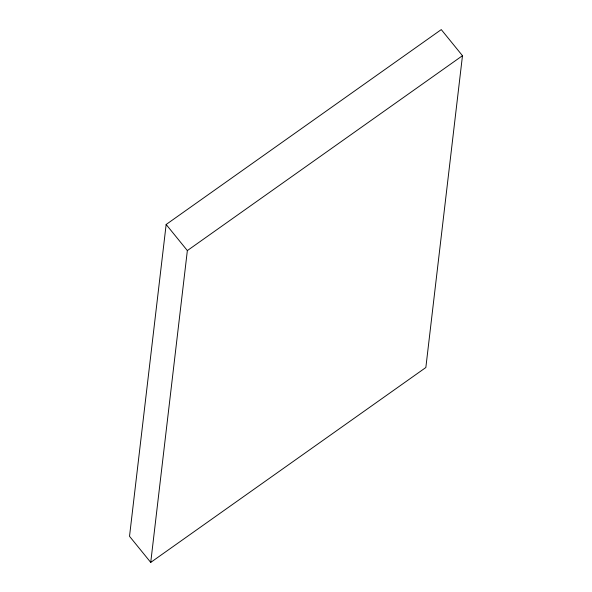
<?xml version="1.0" encoding="UTF-8"?>
<svg xmlns="http://www.w3.org/2000/svg" width="592" height="592" viewBox="0 0 592 592"><rect width="100%" height="100%" fill="white"/><g stroke="black" fill="none" stroke-linecap="round" stroke-linejoin="round"><path stroke-width="0.89" d="M166.152 224.486L129.522 536.3L150.731 562.4L425.848 367.514L462.478 55.7L441.269 29.6L166.152 224.486L187.353 250.586L150.731 562.4M187.353 250.586L462.478 55.7"/></g></svg>
